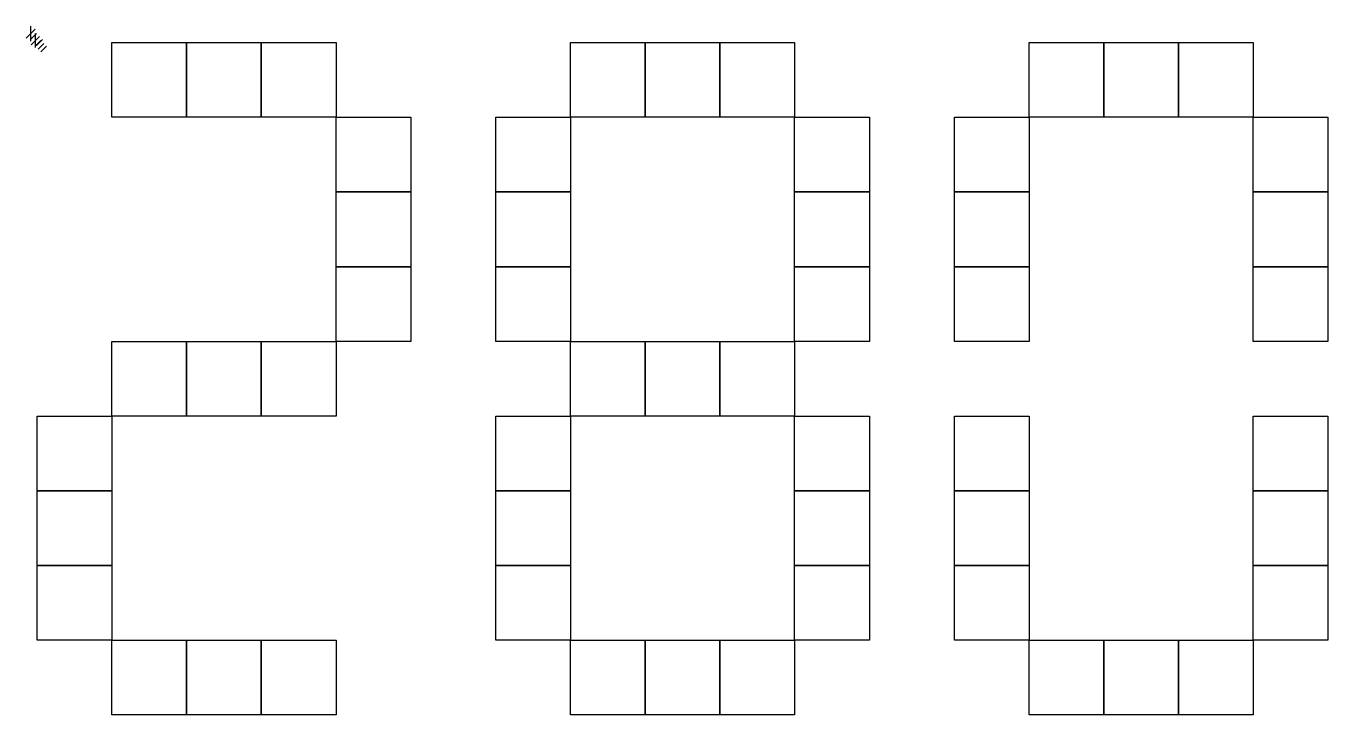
# Model space of a CAD drawing. Extents: x -1 to 229, y 8 to 130.
import ezdxf

# ---------------------------------------------------------------- set-up
doc = ezdxf.new("R2010")
doc.units = 0

msp = doc.modelspace()

# ---------------------------------------------------------------- linework, layer by layer
at = {"layer": 'Layer 1'}
for p, q in [((0.79375, 129.206), (-0.79375, 127.618)), ((0, 129.735), (0, 127.089)), ((1.05833, 128.412), (0, 127.35367)), ((1.57564, 127.916), (0.08769, 126.4278)), ((1.5875, 127.883), (0.52917, 126.82467)), ((0.83166, 128.412), (0.83166, 125.932)), ((1.82363, 127.172), (0.83166, 126.18003)), ((2.11666, 127.354), (1.05833, 126.29567)), ((2.31962, 126.676), (1.32765, 125.68403)), ((14.366, 126.821), (27.5489, 126.821)), ((14.366, 113.638), (14.366, 126.821)), ((27.5489, 126.821), (40.7314, 126.821)), ((27.5489, 113.638), (27.5489, 126.821)), ((27.5489, 126.821), (27.5489, 113.638)), ((40.7314, 126.821), (53.9142, 126.821)), ((40.7314, 113.638), (40.7314, 126.821)), ((40.7314, 126.821), (40.7314, 113.638)), ((53.9142, 126.821), (53.9142, 113.638)), ((95.308, 126.821), (108.491, 126.821)), ((95.308, 113.638), (95.308, 126.821)), ((108.491, 126.821), (121.674, 126.821)), ((108.491, 113.638), (108.491, 126.821)), ((108.491, 126.821), (108.491, 113.638)), ((121.674, 126.821), (134.856, 126.821)), ((121.674, 113.638), (121.674, 126.821)), ((121.674, 126.821), (121.674, 113.638)), ((134.856, 126.821), (134.856, 113.638)), ((176.25, 126.821), (189.433, 126.821)), ((176.25, 113.638), (176.25, 126.821)), ((189.433, 126.821), (202.616, 126.821)), ((189.433, 113.638), (189.433, 126.821)), ((189.433, 126.821), (189.433, 113.638)), ((202.616, 126.821), (215.799, 126.821)), ((202.616, 113.638), (202.616, 126.821)), ((202.616, 126.821), (202.616, 113.638)), ((215.799, 126.821), (215.799, 113.638)), ((2.8156, 126.181), (1.82363, 125.189)), ((27.5489, 113.638), (14.366, 113.638)), ((40.7314, 113.638), (27.5489, 113.638)), ((53.9142, 113.638), (40.7314, 113.638)), ((53.9142, 113.638), (67.0972, 113.638)), ((53.9142, 100.455), (53.9142, 113.638)), ((67.0972, 113.638), (67.0972, 100.455)), ((82.1253, 113.638), (95.308, 113.638)), ((82.1253, 100.455), (82.1253, 113.638)), ((95.308, 113.638), (95.308, 100.455)), ((108.491, 113.638), (95.308, 113.638)), ((121.674, 113.638), (108.491, 113.638)), ((134.856, 113.638), (121.674, 113.638)), ((134.856, 113.638), (148.039, 113.638)), ((134.856, 100.455), (134.856, 113.638)), ((148.039, 113.638), (148.039, 100.455)), ((163.068, 113.638), (176.25, 113.638)), ((163.068, 100.455), (163.068, 113.638)), ((176.25, 113.638), (176.25, 100.455)), ((189.433, 113.638), (176.25, 113.638)), ((202.616, 113.638), (189.433, 113.638)), ((215.799, 113.638), (202.616, 113.638)), ((215.799, 113.638), (228.981, 113.638)), ((215.799, 100.455), (215.799, 113.638)), ((228.981, 113.638), (228.981, 100.455)), ((53.9142, 100.455), (67.0972, 100.455)), ((53.9142, 87.2726), (53.9142, 100.455)), ((67.0972, 100.455), (53.9142, 100.455)), ((67.0972, 100.455), (67.0972, 87.2726)), ((82.1253, 100.455), (95.308, 100.455)), ((82.1253, 87.2726), (82.1253, 100.455)), ((95.308, 100.455), (82.1253, 100.455)), ((95.308, 100.455), (95.308, 87.2726)), ((134.856, 100.455), (148.039, 100.455)), ((134.856, 87.2726), (134.856, 100.455)), ((148.039, 100.455), (134.856, 100.455)), ((148.039, 100.455), (148.039, 87.2726)), ((163.068, 100.455), (176.25, 100.455)), ((163.068, 87.2726), (163.068, 100.455)), ((176.25, 100.455), (163.068, 100.455)), ((176.25, 100.455), (176.25, 87.2726)), ((215.799, 100.455), (228.981, 100.455)), ((215.799, 87.2726), (215.799, 100.455)), ((228.981, 100.455), (215.799, 100.455)), ((228.981, 100.455), (228.981, 87.2726)), ((53.9142, 87.2726), (67.0972, 87.2726)), ((53.9142, 74.0898), (53.9142, 87.2726)), ((67.0972, 87.2726), (53.9142, 87.2726)), ((67.0972, 87.2726), (67.0972, 74.0898)), ((82.1253, 87.2726), (95.308, 87.2726)), ((82.1253, 74.0898), (82.1253, 87.2726)), ((95.308, 87.2726), (82.1253, 87.2726)), ((95.308, 87.2726), (95.308, 74.0898)), ((134.856, 87.2726), (148.039, 87.2726)), ((134.856, 74.0898), (134.856, 87.2726)), ((148.039, 87.2726), (134.856, 87.2726)), ((148.039, 87.2726), (148.039, 74.0898)), ((163.068, 87.2726), (176.25, 87.2726)), ((163.068, 74.0898), (163.068, 87.2726)), ((176.25, 87.2726), (163.068, 87.2726)), ((176.25, 87.2726), (176.25, 74.0898)), ((215.799, 87.2726), (228.981, 87.2726)), ((215.799, 74.0898), (215.799, 87.2726)), ((228.981, 87.2726), (215.799, 87.2726)), ((228.981, 87.2726), (228.981, 74.0898)), ((14.366, 74.0898), (27.5489, 74.0898)), ((14.366, 60.907), (14.366, 74.0898)), ((27.5489, 74.0898), (40.7314, 74.0898)), ((27.5489, 60.907), (27.5489, 74.0898)), ((27.5489, 74.0898), (27.5489, 60.907)), ((40.7314, 74.0898), (53.9142, 74.0898)), ((40.7314, 60.907), (40.7314, 74.0898)), ((40.7314, 74.0898), (40.7314, 60.907)), ((53.9142, 74.0898), (53.9142, 60.907)), ((67.0972, 74.0898), (53.9142, 74.0898)), ((95.308, 74.0898), (82.1253, 74.0898)), ((95.308, 74.0898), (108.491, 74.0898)), ((95.308, 60.907), (95.308, 74.0898)), ((108.491, 74.0898), (121.674, 74.0898)), ((108.491, 60.907), (108.491, 74.0898)), ((108.491, 74.0898), (108.491, 60.907)), ((121.674, 74.0898), (134.856, 74.0898)), ((121.674, 60.907), (121.674, 74.0898)), ((121.674, 74.0898), (121.674, 60.907)), ((134.856, 74.0898), (134.856, 60.907)), ((148.039, 74.0898), (134.856, 74.0898)), ((176.25, 74.0898), (163.068, 74.0898)), ((228.981, 74.0898), (215.799, 74.0898)), ((1.1832, 60.907), (14.366, 60.907)), ((1.1832, 47.7243), (1.1832, 60.907)), ((14.366, 60.907), (14.366, 47.7243)), ((27.5489, 60.907), (14.366, 60.907)), ((40.7314, 60.907), (27.5489, 60.907)), ((53.9142, 60.907), (40.7314, 60.907)), ((82.1253, 60.907), (95.308, 60.907)), ((82.1253, 47.7243), (82.1253, 60.907)), ((95.308, 60.907), (95.308, 47.7243)), ((108.491, 60.907), (95.308, 60.907)), ((121.674, 60.907), (108.491, 60.907)), ((134.856, 60.907), (121.674, 60.907)), ((134.856, 60.907), (148.039, 60.907)), ((134.856, 47.7243), (134.856, 60.907)), ((148.039, 60.907), (148.039, 47.7243)), ((163.068, 60.907), (176.25, 60.907)), ((163.068, 47.7243), (163.068, 60.907)), ((176.25, 60.907), (176.25, 47.7243)), ((215.799, 60.907), (228.981, 60.907)), ((215.799, 47.7243), (215.799, 60.907)), ((228.981, 60.907), (228.981, 47.7243)), ((1.1832, 47.7243), (14.366, 47.7243)), ((1.1832, 34.5405), (1.1832, 47.7243)), ((14.366, 47.7243), (1.1832, 47.7243)), ((14.366, 47.7243), (14.366, 34.5405)), ((82.1253, 47.7243), (95.308, 47.7243)), ((82.1253, 34.5405), (82.1253, 47.7243)), ((95.308, 47.7243), (82.1253, 47.7243)), ((95.308, 47.7243), (95.308, 34.5405)), ((134.856, 47.7243), (148.039, 47.7243)), ((134.856, 34.5405), (134.856, 47.7243)), ((148.039, 47.7243), (134.856, 47.7243)), ((148.039, 47.7243), (148.039, 34.5405)), ((163.068, 47.7243), (176.25, 47.7243)), ((163.068, 34.5405), (163.068, 47.7243)), ((176.25, 47.7243), (163.068, 47.7243)), ((176.25, 47.7243), (176.25, 34.5405)), ((215.799, 47.7243), (228.981, 47.7243)), ((215.799, 34.5405), (215.799, 47.7243)), ((228.981, 47.7243), (215.799, 47.7243)), ((228.981, 47.7243), (228.981, 34.5405)), ((1.1832, 34.5405), (14.366, 34.5405)), ((1.1832, 21.3597), (1.1832, 34.5405)), ((14.366, 34.5405), (1.1832, 34.5405)), ((14.366, 34.5405), (14.366, 21.3597)), ((82.1253, 34.5405), (95.308, 34.5405)), ((82.1253, 21.3597), (82.1253, 34.5405)), ((95.308, 34.5405), (82.1253, 34.5405)), ((95.308, 34.5405), (95.308, 21.3597)), ((134.856, 34.5405), (148.039, 34.5405)), ((134.856, 21.3597), (134.856, 34.5405)), ((148.039, 34.5405), (134.856, 34.5405)), ((148.039, 34.5405), (148.039, 21.3597)), ((163.068, 34.5405), (176.25, 34.5405)), ((163.068, 21.3597), (163.068, 34.5405)), ((176.25, 34.5405), (163.068, 34.5405)), ((176.25, 34.5405), (176.25, 21.3597)), ((215.799, 34.5405), (228.981, 34.5405)), ((215.799, 21.3597), (215.799, 34.5405)), ((228.981, 34.5405), (215.799, 34.5405)), ((228.981, 34.5405), (228.981, 21.3597)), ((14.366, 21.3597), (1.1832, 21.3597)), ((14.366, 21.3597), (27.5489, 21.3597)), ((14.366, 8.17642), (14.366, 21.3597)), ((27.5489, 21.3597), (40.7314, 21.3597)), ((27.5489, 8.17642), (27.5489, 21.3597)), ((27.5489, 21.3597), (27.5489, 8.17642)), ((40.7314, 21.3597), (53.9142, 21.3597)), ((40.7314, 8.17642), (40.7314, 21.3597)), ((40.7314, 21.3597), (40.7314, 8.17642)), ((53.9142, 21.3597), (53.9142, 8.17642)), ((95.308, 21.3597), (82.1253, 21.3597)), ((95.308, 21.3597), (108.491, 21.3597)), ((95.308, 8.17642), (95.308, 21.3597)), ((108.491, 21.3597), (121.674, 21.3597)), ((108.491, 8.17642), (108.491, 21.3597)), ((108.491, 21.3597), (108.491, 8.17642)), ((121.674, 21.3597), (134.856, 21.3597)), ((121.674, 8.17642), (121.674, 21.3597)), ((121.674, 21.3597), (121.674, 8.17642)), ((134.856, 21.3597), (134.856, 8.17642)), ((148.039, 21.3597), (134.856, 21.3597)), ((176.25, 21.3597), (163.068, 21.3597)), ((176.25, 21.3597), (189.433, 21.3597)), ((176.25, 8.17642), (176.25, 21.3597)), ((189.433, 21.3597), (202.616, 21.3597)), ((189.433, 8.17642), (189.433, 21.3597)), ((189.433, 21.3597), (189.433, 8.17642)), ((202.616, 21.3597), (215.799, 21.3597)), ((202.616, 8.17642), (202.616, 21.3597)), ((202.616, 21.3597), (202.616, 8.17642)), ((215.799, 21.3597), (215.799, 8.17642)), ((228.981, 21.3597), (215.799, 21.3597)), ((27.5489, 8.17642), (14.366, 8.17642)), ((40.7314, 8.17642), (27.5489, 8.17642)), ((53.9142, 8.17642), (40.7314, 8.17642)), ((108.491, 8.17642), (95.308, 8.17642)), ((121.674, 8.17642), (108.491, 8.17642)), ((134.856, 8.17642), (121.674, 8.17642)), ((189.433, 8.17642), (176.25, 8.17642)), ((202.616, 8.17642), (189.433, 8.17642)), ((215.799, 8.17642), (202.616, 8.17642))]:
    msp.add_line(p, q, dxfattribs=at)

doc.saveas('drawing.dxf')
